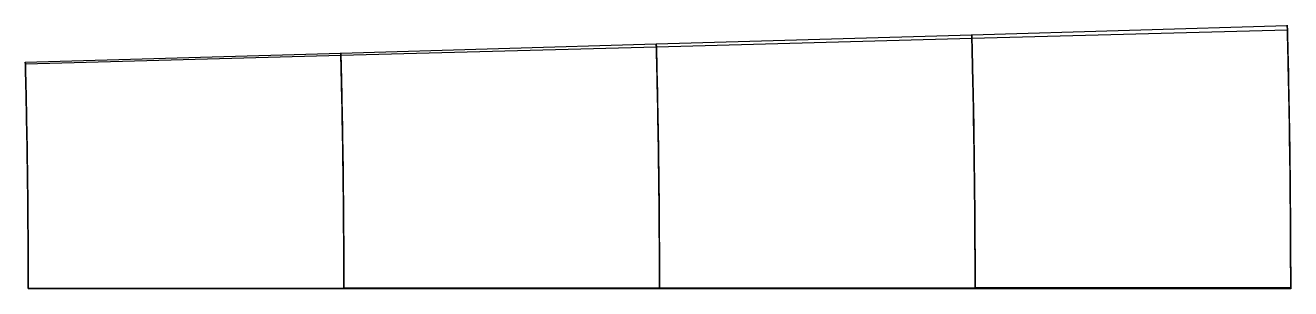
# Model space of a CAD drawing. Extents: x 327.9 to 375, y 0 to 9.8.
import ezdxf

# ---------------------------------------------------------------- set-up
doc = ezdxf.new("R2010")
doc.units = 0

msp = doc.modelspace()

# ---------------------------------------------------------------- linework, layer by layer
at = {"layer": '1', "color": 7}
for points in [[(327.891991, 8.416794, 13.266105), (339.637121, 8.757206, 13.674227), (351.38222, 9.098637, 14.080946), (363.127289, 9.441108, 14.486269), (374.872326, 9.78465, 14.890183)], [(327.893494, 8.358037, 13.297121), (339.639163, 8.677636, 13.714719), (351.384871, 8.995689, 14.131651), (363.130618, 9.312177, 14.547933), (374.876406, 9.627065, 14.963578)], [(328, 0.017426, 1.928822), (339.749999, 0.023296, 1.449225), (351.499999, 0.029777, 0.969691), (363.249998, 0.036861, 0.490178), (374.999997, 0.044544, 0.010645)], [(328, 0.004177, 1.941824), (339.75, 0.004628, 1.466839), (351.5, 0.004735, 0.992502), (363.25, 0.004451, 0.518777), (375, 0.003734, 0.045635)], [(328, 0, -47), (328, 0, 0), (328, 0, 1.92432), (328, 0, 2.11408), (328, 0, 2.303839), (328, 0, 2.493599), (328, 0, 2.683359), (328, 0, 2.873118), (328, 0, 3.062878), (328, 0, 3.252638), (328, 0, 3.442397), (328, 0, 3.632157), (328, 0, 3.821917), (328, 0, 4.011676), (328, 0, 4.201436), (328, 0, 4.391196), (328, 0, 4.580955), (328, 0, 4.770715), (328, 0, 4.960475), (328, 0, 5.150234), (328, 0, 5.339994), (328, 0, 5.529754), (328, 0, 5.719513), (328, 0, 5.909273), (328, 0, 6.099033), (328, 0, 6.288792), (328, 0, 6.478552), (328, 0, 6.668312), (328, 0, 6.858071), (328, 0, 7.047831), (328, 0, 7.237591), (328, 0, 7.42735), (328, 0, 7.61711), (328, 0, 7.80687), (328, 0, 7.996629), (328, 0, 8.186389), (328, 0, 8.376149), (328, 0, 8.565908), (328, 0, 8.755668), (328, 0, 8.945428), (328, 0, 9.135187), (328, 0, 9.324947), (328, 0, 9.514707), (328, 0, 9.704466), (328, 0, 9.894226), (328, 0, 10.083986), (328, 0, 10.273745), (328, 0, 10.463505), (328, 0, 10.653265), (328, 0, 10.843024), (328, 0, 11.032784), (328, 0, 11.222544), (328, 0, 11.412303), (328, 0, 11.602063), (328, 0, 11.791823), (328, 0, 11.981582), (328, 0, 12.171342), (328, 0, 12.361102), (328, 0, 12.550861), (328, 0, 12.740621), (328, 0, 12.930381), (328, 0, 13.12014), (328, 0, 13.3099), (328, 0, 15), (328, 0, 62)], [(375, 0, -47), (375, 0, 0), (375, 0, 0.25), (375, 0, 0.5), (375, 0, 0.75), (375, 0, 1), (375, 0, 1.25), (375, 0, 1.5), (375, 0, 1.75), (375, 0, 2), (375, 0, 2.25), (375, 0, 2.5), (375, 0, 2.75), (375, 0, 3), (375, 0, 3.25), (375, 0, 3.5), (375, 0, 3.75), (375, 0, 4), (375, 0, 4.25), (375, 0, 4.5), (375, 0, 4.75), (375, 0, 5), (375, 0, 5.25), (375, 0, 5.5), (375, 0, 5.75), (375, 0, 6), (375, 0, 6.25), (375, 0, 6.5), (375, 0, 6.75), (375, 0, 7), (375, 0, 7.25), (375, 0, 7.5), (375, 0, 7.75), (375, 0, 8), (375, 0, 8.25), (375, 0, 8.5), (375, 0, 8.75), (375, 0, 9), (375, 0, 9.25), (375, 0, 9.5), (375, 0, 9.75), (375, 0, 10), (375, 0, 10.25), (375, 0, 10.5), (375, 0, 10.75), (375, 0, 11), (375, 0, 11.25), (375, 0, 11.5), (375, 0, 11.75), (375, 0, 12), (375, 0, 12.25), (375, 0, 12.5), (375, 0, 12.75), (375, 0, 13), (375, 0, 13.25), (375, 0, 13.5), (375, 0, 13.75), (375, 0, 14), (375, 0, 14.25), (375, 0, 14.5), (375, 0, 14.75), (375, 0, 15), (375, 0, 62)]]:
    msp.add_polyline3d(points, dxfattribs=at)
at = {"layer": '1', "color": 2}
for points in [[(363.127289, 9.441108, 14.486269), (363.127198, 9.444608, 14.497725), (363.127158, 9.446151, 14.509601), (363.12717, 9.445696, 14.521565), (363.127233, 9.443254, 14.533283), (363.127346, 9.438895, 14.544427), (363.127506, 9.432741, 14.554687), (363.127708, 9.424964, 14.563777), (363.127947, 9.415783, 14.571444), (363.128214, 9.405454, 14.577475), (363.128504, 9.394265, 14.581704), (363.128807, 9.382531, 14.584012), (363.129116, 9.370577, 14.584338), (363.129421, 9.358737, 14.582673), (363.129715, 9.347342, 14.579063), (363.129988, 9.336708, 14.573609), (363.130234, 9.327131, 14.566464), (363.130446, 9.318877, 14.557825), (363.130618, 9.312177, 14.547933)], [(374.872326, 9.78465, 14.890183), (374.872222, 9.788623, 14.904121), (374.87218, 9.790234, 14.918521), (374.872201, 9.789439, 14.932985), (374.872284, 9.786261, 14.947113), (374.872427, 9.780788, 14.960515), (374.872625, 9.773171, 14.972823), (374.872874, 9.763622, 14.983697), (374.873166, 9.752405, 14.99284), (374.873493, 9.73983, 15), (374.873846, 9.726245, 15.004982), (374.874214, 9.712024, 15.007649), (374.874589, 9.697561, 15.007931), (374.874959, 9.683252, 15.005819), (374.875314, 9.669492, 15.001373), (374.875645, 9.65666, 14.994716), (374.875942, 9.645107, 14.986031), (374.876198, 9.635151, 14.975555), (374.876406, 9.627065, 14.963578)], [(351.38222, 9.098637, 14.080946), (351.382142, 9.101648, 14.090135), (351.382105, 9.103077, 14.099697), (351.38211, 9.102885, 14.10936), (351.382157, 9.101077, 14.118853), (351.382245, 9.097703, 14.127906), (351.38237, 9.092861, 14.136264), (351.38253, 9.086687, 14.143691), (351.382719, 9.079357, 14.149979), (351.382933, 9.071077, 14.15495), (351.383165, 9.062083, 14.158465), (351.383409, 9.052627, 14.160425), (351.383657, 9.042979, 14.160776), (351.383903, 9.033409, 14.159508), (351.38414, 9.024188, 14.156657), (351.384361, 9.015575, 14.152305), (351.38456, 9.007814, 14.146573), (351.384732, 9.001122, 14.139623), (351.384871, 8.995689, 14.131651)], [(339.637121, 8.757206, 13.674227), (339.637056, 8.759717, 13.681361), (339.637023, 8.760991, 13.688816), (339.637023, 8.76099, 13.696377), (339.637056, 8.759714, 13.703828), (339.637121, 8.757202, 13.710956), (339.637216, 8.753524, 13.717558), (339.637338, 8.748786, 13.723444), (339.637484, 8.743124, 13.728447), (339.637649, 8.736701, 13.732425), (339.637829, 8.729699, 13.735264), (339.638019, 8.72232, 13.736884), (339.638212, 8.714775, 13.737238), (339.638404, 8.707279, 13.736318), (339.63859, 8.700045, 13.734149), (339.638763, 8.693282, 13.730794), (339.638919, 8.68718, 13.726348), (339.639054, 8.681915, 13.720939), (339.639163, 8.677636, 13.714719)], [(327.891991, 8.416794, 13.266105), (327.891939, 8.418799, 13.271398), (327.891912, 8.419878, 13.276953), (327.891908, 8.42, 13.28261), (327.89193, 8.419161, 13.288205), (327.891976, 8.417386, 13.293575), (327.892044, 8.414726, 13.298566), (327.892133, 8.411258, 13.303034), (327.89224, 8.407084, 13.306848), (327.892362, 8.402324, 13.3099), (327.892495, 8.397116, 13.312101), (327.892636, 8.39161, 13.313388), (327.892781, 8.385967, 13.313724), (327.892924, 8.380349, 13.313099), (327.893063, 8.374919, 13.311532), (327.893193, 8.369833, 13.309068), (327.89331, 8.365238, 13.305778), (327.893411, 8.361268, 13.301757), (327.893494, 8.358037, 13.297121)]]:
    msp.add_polyline3d(points, dxfattribs=at)
at = {"layer": '1', "color": 3}
for points in [[(363.249998, 0.036861, 0.490178), (363.24999, 0.08502, 0.529466), (363.249962, 0.166859, 0.596596), (363.249891, 0.281682, 0.69156), (363.249747, 0.428348, 0.814468), (363.249497, 0.604727, 0.966018), (363.249102, 0.807687, 1.147476), (363.248525, 1.035244, 1.358812), (363.247722, 1.286446, 1.598846), (363.246658, 1.558141, 1.867989), (363.245302, 1.847422, 2.166139), (363.243619, 2.153033, 2.491568), (363.241594, 2.471177, 2.844374), (363.239216, 2.798957, 3.223642), (363.23646, 3.136354, 3.625999), (363.233351, 3.477768, 4.052216), (363.229868, 3.824298, 4.497747), (363.226045, 4.171659, 4.962003), (363.221887, 4.519236, 5.441538), (363.21741, 4.865735, 5.933373), (363.212667, 5.207764, 6.43594), (363.207668, 5.545458, 6.945182), (363.202497, 5.874408, 7.46012), (363.197158, 6.19573, 7.976077), (363.191754, 6.504768, 8.492189), (363.186281, 6.803534, 9.003369), (363.180858, 7.087117, 9.50895), (363.175468, 7.358121, 10.003745), (363.170222, 7.612665, 10.486603), (363.165114, 7.852531, 10.95317), (363.160224, 8.075525, 11.401557), (363.155579, 8.281782, 11.828711), (363.151191, 8.472011, 12.231477), (363.147136, 8.644097, 12.608414), (363.143404, 8.799478, 12.956383), (363.140008, 8.938514, 13.273057), (363.136999, 9.059936, 13.55715), (363.134381, 9.164275, 13.806674), (363.13215, 9.252236, 14.019795), (363.130318, 9.323865, 14.195241), (363.128893, 9.379192, 14.331974), (363.127882, 9.418262, 14.429178), (363.127289, 9.441108, 14.486269)], [(374.999997, 0.044544, 0.010645), (374.999988, 0.095905, 0.051756), (374.999955, 0.183207, 0.122048), (374.999875, 0.305662, 0.221525), (374.999715, 0.461982, 0.350373), (374.999437, 0.649698, 0.509494), (374.999002, 0.865165, 0.700463), (374.998368, 1.106284, 0.923239), (374.99749, 1.372043, 1.176599), (374.996331, 1.658923, 1.461093), (374.994859, 1.963687, 1.776716), (374.993038, 2.284977, 2.121675), (374.990855, 2.618851, 2.495963), (374.988304, 2.961783, 2.898939), (374.985353, 3.314339, 3.326618), (374.98204, 3.670084, 3.780114), (374.978339, 4.030576, 4.254374), (374.974288, 4.391294, 4.748712), (374.969896, 4.751503, 5.259559), (374.965178, 5.110346, 5.783416), (374.960193, 5.46382, 6.318876), (374.954949, 5.812593, 6.861331), (374.949541, 6.151559, 7.409984), (374.943966, 6.482441, 7.959594), (374.938344, 6.799872, 8.509471), (374.932656, 7.106568, 9.053941), (374.927042, 7.396858, 9.592531), (374.921469, 7.674106, 10.11947), (374.916064, 7.933805, 10.633741), (374.910809, 8.178339, 11.130515), (374.905793, 8.405131, 11.607935), (374.901039, 8.614562, 12.062673), (374.896555, 8.807559, 12.491344), (374.892424, 8.981663, 12.892535), (374.888629, 9.138685, 13.262828), (374.88518, 9.27912, 13.599737), (374.88213, 9.401505, 13.90197), (374.879483, 9.506468, 14.167424), (374.87723, 9.594904, 14.394118), (374.875381, 9.666889, 14.580712), (374.873944, 9.72247, 14.726117), (374.872924, 9.761709, 14.829478), (374.872326, 9.78465, 14.890183)], [(351.499999, 0.029777, 0.969691), (351.499992, 0.074868, 1.007069), (351.499967, 0.15149, 1.070906), (351.499905, 0.259021, 1.161179), (351.499776, 0.39645, 1.277932), (351.499551, 0.561959, 1.421673), (351.499194, 0.752889, 1.593379), (351.498669, 0.967382, 1.793021), (351.497936, 1.204529, 2.019479), (351.496961, 1.461536, 2.273019), (351.495714, 1.735766, 2.553489), (351.494161, 2.026086, 2.859207), (351.492285, 2.32888, 3.190344), (351.490072, 2.641769, 3.545783), (351.487501, 2.964233, 3.922713), (351.484589, 3.291473, 4.321576), (351.481317, 3.624093, 4.738364), (351.477713, 3.958181, 5.172485), (351.473782, 4.293091, 5.62072), (351.469542, 4.627196, 6.080554), (351.465036, 4.957692, 6.550255), (351.460278, 5.284223, 7.026307), (351.455341, 5.602998, 7.507582), (351.450235, 5.914582, 7.989949), (351.445051, 6.215009, 8.472365), (351.439791, 6.505618, 8.950328), (351.434562, 6.782221, 9.422985), (351.429359, 7.046691, 9.88573), (351.424276, 7.295791, 10.337256), (351.41932, 7.530691, 10.7737), (351.414562, 7.749569, 11.193143), (351.410032, 7.952336, 11.592797), (351.405747, 8.139488, 11.969744), (351.401774, 8.309244, 12.322508), (351.398111, 8.4627, 12.648223), (351.394776, 8.600081, 12.944723), (351.391813, 8.720289, 13.210737), (351.38923, 8.823774, 13.444385), (351.387027, 8.911071, 13.643976), (351.385217, 8.982184, 13.808311), (351.383808, 9.03713, 13.936399), (351.382807, 9.075942, 14.027466), (351.38222, 9.098637, 14.080946)], [(339.749999, 0.023296, 1.449225), (339.749994, 0.065439, 1.484599), (339.749972, 0.137087, 1.545015), (339.749917, 0.237664, 1.630415), (339.749803, 0.366281, 1.740787), (339.7496, 0.521393, 1.876474), (339.749277, 0.700766, 2.038187), (339.748801, 0.902693, 2.225877), (339.748133, 1.126272, 2.438517), (339.747242, 1.369044, 2.67624), (339.746096, 1.628708, 2.938775), (339.744664, 1.904091, 3.224625), (339.74293, 2.191883, 3.533929), (339.740874, 2.490133, 3.865421), (339.738479, 2.797887, 4.216826), (339.735756, 3.111092, 4.588264), (339.732686, 3.429927, 4.976239), (339.729296, 3.75075, 5.380223), (339.725586, 4.07296, 5.797168), (339.721576, 4.394685, 6.224972), (339.717302, 4.713533, 6.661852), (339.712782, 5.028765, 7.104768), (339.708076, 5.337196, 7.552436), (339.703202, 5.638889, 8.001256), (339.698237, 5.93047, 8.450052), (339.693192, 6.212698, 8.894869), (339.688159, 6.482047, 9.334681), (339.683144, 6.739758, 9.765429), (339.678229, 6.983072, 10.18573), (339.67343, 7.212714, 10.592132), (339.668809, 7.427161, 10.982715), (339.6644, 7.626123, 11.354953), (339.660224, 7.809926, 11.706142), (339.65634, 7.977059, 12.034802), (339.652754, 8.128291, 12.33834), (339.649485, 8.263746, 12.614734), (339.646575, 8.382522, 12.86271), (339.644032, 8.48493, 13.080534), (339.641862, 8.571356, 13.266645), (339.640077, 8.641792, 13.419905), (339.638687, 8.696236, 13.539375), (339.6377, 8.734703, 13.624323), (339.637121, 8.757206, 13.674227)], [(328, 0.017426, 1.928822), (327.999995, 0.056774, 1.96212), (327.999977, 0.123689, 2.018983), (327.999928, 0.217646, 2.099331), (327.999826, 0.337862, 2.203104), (327.999644, 0.483037, 2.330497), (327.999353, 0.651324, 2.481976), (327.998921, 0.841171, 2.657465), (327.998314, 1.051674, 2.856036), (327.9975, 1.280697, 3.077694), (327.996449, 1.526211, 3.322094), (327.995132, 1.787036, 3.587899), (327.99353, 2.060196, 3.875185), (327.991624, 2.344049, 4.182619), (327.989397, 2.637313, 4.508398), (327.986854, 2.936624, 4.852342), (327.98398, 3.241715, 5.211497), (327.980795, 3.549345, 5.585292), (327.9773, 3.858808, 5.970966), (327.973516, 4.1681, 6.366756), (327.969469, 4.475202, 6.770843), (327.965182, 4.779048, 7.180642), (327.960706, 5.076971, 7.594753), (327.956061, 5.368595, 8.010084), (327.951315, 5.651111, 8.425324), (327.946486, 5.924731, 8.837062), (327.941651, 6.186556, 9.244107), (327.936826, 6.437223, 9.642943), (327.932084, 6.674466, 10.032092), (327.927446, 6.898563, 10.408525), (327.922967, 7.108263, 10.770331), (327.918686, 7.303115, 11.115227), (327.914624, 7.483267, 11.440734), (327.910836, 7.647475, 11.745364), (327.907333, 7.796209, 12.026786), (327.904137, 7.929493, 12.283126), (327.901284, 8.046591, 12.513122), (327.898788, 8.1477, 12.715169), (327.896655, 8.233074, 12.887838), (327.8949, 8.30268, 13.030054), (327.893533, 8.356501, 13.140932), (327.892561, 8.394537, 13.219778), (327.891991, 8.416794, 13.266105)]]:
    msp.add_polyline3d(points, dxfattribs=at)
at = {"layer": '1', "color": 1}
for points in [[(374.876406, 9.627065, 14.963578), (374.877217, 9.595411, 14.907149), (374.878597, 9.541358, 14.811112), (374.880533, 9.464987, 14.676098), (374.883009, 9.366417, 14.502985), (374.886003, 9.245804, 14.292903), (374.889488, 9.103384, 14.047203), (374.893413, 8.940295, 13.767041), (374.897727, 8.757511, 13.453874), (374.902425, 8.554048, 13.110367), (374.907447, 8.331031, 12.738359), (374.912702, 8.091079, 12.339083), (374.918189, 7.832743, 11.916076), (374.923824, 7.558187, 11.471157), (374.929537, 7.269272, 11.006415), (374.93531, 6.965156, 10.525589), (374.941028, 6.650237, 10.02957), (374.946701, 6.322295, 9.523153), (374.9522, 5.987265, 9.006421), (374.95755, 5.642328, 8.484761), (374.962639, 5.293318, 7.958319), (374.967484, 4.938247, 7.432151), (374.972, 4.582458, 6.906649), (374.976202, 4.224677, 6.386512), (374.980034, 3.869598, 5.872443), (374.983504, 3.517396, 5.368158), (374.986588, 3.171517, 4.87505), (374.989279, 2.835614, 4.394205), (374.991602, 2.509595, 3.929334), (374.99355, 2.199453, 3.479511), (374.995171, 1.903146, 3.049703), (374.996477, 1.625551, 2.63949), (374.997507, 1.367326, 2.251516), (374.998302, 1.12855, 1.888768), (374.998892, 0.911678, 1.552165), (374.999314, 0.717044, 1.244129), (374.999605, 0.544417, 0.967363), (374.999791, 0.395763, 0.722521), (374.999902, 0.271619, 0.511176), (374.999961, 0.17061, 0.336251), (374.999989, 0.092154, 0.199735), (374.999998, 0.036434, 0.102654), (375, 0.003734, 0.045635)], [(351.384871, 8.995689, 14.131651), (351.3856, 8.967155, 14.081197), (351.386841, 8.918418, 13.995314), (351.388582, 8.849544, 13.874578), (351.39081, 8.760635, 13.719778), (351.393506, 8.651821, 13.531924), (351.396647, 8.523277, 13.312238), (351.400194, 8.375784, 13.061856), (351.404103, 8.210141, 12.782103), (351.408363, 8.025723, 12.475268), (351.412926, 7.823371, 12.143069), (351.417721, 7.604967, 11.786818), (351.422733, 7.369705, 11.409477), (351.427896, 7.119267, 11.012792), (351.433151, 6.854978, 10.598822), (351.438469, 6.576671, 10.170646), (351.443763, 6.287423, 9.729506), (351.449023, 5.986162, 9.279271), (351.45415, 5.677188, 8.820541), (351.459146, 5.358994, 8.357661), (351.463924, 5.035852, 7.891286), (351.468483, 4.706962, 7.425448), (351.472756, 4.376276, 6.960987), (351.476741, 4.043582, 6.501606), (351.480396, 3.712277, 6.048452), (351.483716, 3.38345, 5.604273), (351.486685, 3.059473, 5.170825), (351.489291, 2.743774, 4.748941), (351.491555, 2.436547, 4.341845), (351.49347, 2.142505, 3.949102), (351.495074, 1.86091, 3.574474), (351.49638, 1.595226, 3.218222), (351.497419, 1.346938, 2.882042), (351.498228, 1.116136, 2.568667), (351.498834, 0.9052, 2.27873), (351.499273, 0.714781, 2.014139), (351.499577, 0.54511, 1.776987), (351.499775, 0.398016, 1.567744), (351.499893, 0.274062, 1.387744), (351.499958, 0.172676, 1.239096), (351.499987, 0.093771, 1.123223), (351.499998, 0.037686, 1.040876), (351.5, 0.004735, 0.992502)], [(363.130618, 9.312177, 14.547933), (363.131388, 9.282112, 14.494478), (363.132697, 9.230771, 14.4035), (363.134534, 9.158225, 14.275601), (363.136883, 9.064582, 14.111612), (363.139726, 8.949982, 13.912607), (363.143036, 8.814637, 13.679867), (363.146769, 8.659496, 13.414541), (363.150878, 8.485437, 13.118025), (363.155353, 8.291667, 12.792789), (363.160143, 8.079167, 12.440611), (363.165165, 7.850173, 12.062769), (363.170412, 7.603561, 11.662512), (363.175809, 7.341251, 11.241622), (363.181292, 7.064823, 10.802179), (363.186837, 6.773781, 10.347588), (363.192342, 6.471862, 9.878911), (363.197809, 6.157413, 9.400491), (363.203124, 5.835538, 8.912669), (363.208298, 5.504088, 8.42031), (363.213234, 5.168104, 7.923814), (363.217938, 4.826199, 7.42773), (363.222336, 4.482994, 6.932683), (363.226432, 4.137786, 6.442857), (363.23018, 3.794597, 5.959184), (363.233578, 3.454074, 5.484896), (363.236609, 3.119072, 5.021599), (363.239261, 2.793208, 4.570198), (363.241558, 2.476467, 4.134213), (363.243493, 2.174216, 3.712945), (363.245109, 1.885088, 3.310755), (363.246418, 1.613209, 2.927587), (363.247455, 1.359709, 2.565575), (363.248259, 1.124653, 2.227596), (363.248859, 0.910453, 1.914431), (363.249291, 0.717627, 1.628229), (363.249589, 0.546186, 1.371383), (363.249782, 0.398034, 1.144451), (363.249897, 0.273716, 0.94889), (363.249959, 0.17228, 0.787205), (363.249988, 0.093406, 0.661095), (363.249998, 0.037363, 0.571443), (363.25, 0.004451, 0.518777)], [(339.639163, 8.677636, 13.714719), (339.639854, 8.650557, 13.667265), (339.641029, 8.604314, 13.58651), (339.642678, 8.538962, 13.472987), (339.644789, 8.454586, 13.32744), (339.647344, 8.351305, 13.150823), (339.650322, 8.229284, 12.944287), (339.653688, 8.089161, 12.708942), (339.657404, 7.931599, 12.44608), (339.661456, 7.756167, 12.157788), (339.665798, 7.5636, 11.84571), (339.67037, 7.355444, 11.511193), (339.675153, 7.131148, 11.156939), (339.680085, 6.892201, 10.784636), (339.685114, 6.639696, 10.396322), (339.690209, 6.373727, 9.994773), (339.695291, 6.096874, 9.581335), (339.700344, 5.808487, 9.15948), (339.705282, 5.51216, 8.73003), (339.710097, 5.20697, 8.296825), (339.714714, 4.896512, 7.860732), (339.719122, 4.580474, 7.425316), (339.723264, 4.262191, 6.991612), (339.727131, 3.941932, 6.562833), (339.730687, 3.622573, 6.140276), (339.73392, 3.305471, 5.726317), (339.73682, 2.992601, 5.322814), (339.739372, 2.687275, 4.930466), (339.741595, 2.389799, 4.55227), (339.743483, 2.104289, 4.188023), (339.745068, 1.830589, 3.840904), (339.746365, 1.571562, 3.511459), (339.747401, 1.328954, 3.201002), (339.74821, 1.103005, 2.912017), (339.748819, 0.895899, 2.645122), (339.749261, 0.708479, 2.401929), (339.749569, 0.541178, 2.184234), (339.74977, 0.395707, 1.992455), (339.749891, 0.27267, 1.827781), (339.749957, 0.171827, 1.691953), (339.749987, 0.093283, 1.586141), (339.749998, 0.037437, 1.510973), (339.75, 0.004628, 1.466839)], [(327.893494, 8.358037, 13.297121), (327.894147, 8.332352, 13.252697), (327.895259, 8.288491, 13.177107), (327.89682, 8.2265, 13.070847), (327.898819, 8.146458, 12.934618), (327.901238, 8.04847, 12.769316), (327.90406, 7.932687, 12.576025), (327.907252, 7.799618, 12.355829), (327.910781, 7.649815, 12.109975), (327.91463, 7.483012, 11.840361), (327.918759, 7.299844, 11.548559), (327.923113, 7.10155, 11.235941), (327.927672, 6.887831, 10.904947), (327.932378, 6.65998, 10.557215), (327.937186, 6.418898, 10.194741), (327.942059, 6.164912, 9.82001), (327.94693, 5.900113, 9.43448), (327.951776, 5.624281, 9.041209), (327.956523, 5.340341, 8.641234), (327.961154, 5.047912, 8.237897), (327.965605, 4.749952, 7.832273), (327.969858, 4.446613, 7.427456), (327.973863, 4.14067, 7.024651), (327.977606, 3.832789, 6.62662), (327.981054, 3.52538, 6.234791), (327.984194, 3.220028, 5.851176), (327.987016, 2.918423, 5.477662), (327.989507, 2.623613, 5.11493), (327.99168, 2.336138, 4.765643), (327.993534, 2.059499, 4.429861), (327.995093, 1.794063, 4.110199), (327.996374, 1.542193, 3.807424), (327.997401, 1.305779, 3.522553), (327.998205, 1.085231, 3.25779), (327.998813, 0.882572, 3.013715), (327.999256, 0.698768, 2.791687), (327.999565, 0.534438, 2.593209), (327.999767, 0.391165, 2.418661), (327.999889, 0.269599, 2.26908), (327.999956, 0.169787, 2.145855), (327.999987, 0.092, 2.049926), (327.999998, 0.036679, 1.981805), (328, 0.004177, 1.941824)]]:
    msp.add_polyline3d(points, dxfattribs=at)
at = {"layer": '1', "color": 4}
for points in [[(328, 0.004177, 1.941824), (328, 0.002479, 1.939558), (328, 0.001036, 1.93725), (328, -0.000118, 1.934955), (328, -0.000957, 1.932728), (328, -0.00146, 1.93062), (328, -0.001616, 1.928682), (328, -0.00142, 1.92696), (328, -0.000877, 1.925494), (328, 0, 1.92432), (328, 0.00119, 1.923465), (328, 0.002665, 1.922949), (328, 0.004391, 1.922784), (328, 0.006326, 1.922975), (328, 0.008424, 1.923518), (328, 0.010636, 1.924398), (328, 0.01291, 1.925595), (328, 0.015191, 1.927082), (328, 0.017426, 1.928822)], [(339.75, 0.004628, 1.466839), (339.75, 0.00249, 1.463714), (339.75, 0.000696, 1.460561), (339.75, -0.000713, 1.457448), (339.75, -0.001705, 1.454445), (339.75, -0.00226, 1.451619), (339.75, -0.002364, 1.449031), (339.75, -0.002015, 1.44674), (339.75, -0.001222, 1.444795), (339.75, 0, 1.44324), (339.75, 0.001622, 1.44211), (339.75, 0.003609, 1.441429), (339.75, 0.005917, 1.441212), (339.75, 0.008495, 1.441465), (339.75, 0.011286, 1.442182), (339.75, 0.014227, 1.443347), (339.75, 0.017254, 1.444934), (339.749999, 0.020299, 1.446908), (339.749999, 0.023296, 1.449225)], [(351.5, 0.004735, 0.992502), (351.5, 0.002169, 0.988405), (351.5, 0.000048, 0.984303), (351.5, -0.001584, 0.980281), (351.5, -0.002694, 0.976422), (351.5, -0.003259, 0.972806), (351.5, -0.003266, 0.969508), (351.5, -0.002716, 0.966596), (351.5, -0.00162, 0.964129), (351.5, 0, 0.96216), (351.5, 0.00211, 0.960729), (351.5, 0.004667, 0.959865), (351.5, 0.007618, 0.959586), (351.5, 0.010902, 0.959899), (351.5, 0.014451, 0.960796), (351.5, 0.018191, 0.96226), (351.499999, 0.022046, 0.96426), (351.499999, 0.025935, 0.966754), (351.499999, 0.029777, 0.969691)], [(363.25, 0.004451, 0.518777), (363.25, 0.001483, 0.513598), (363.25, -0.000934, 0.508451), (363.25, -0.002752, 0.503433), (363.25, -0.003937, 0.498643), (363.25, -0.004466, 0.494172), (363.25, -0.004328, 0.490107), (363.25, -0.003525, 0.486525), (363.25, -0.002073, 0.483497), (363.25, 0, 0.48108), (363.25, 0.002654, 0.479321), (363.25, 0.005839, 0.478255), (363.25, 0.009493, 0.477902), (363.25, 0.013545, 0.478268), (363.25, 0.017917, 0.479347), (363.249999, 0.022525, 0.481118), (363.249999, 0.027279, 0.483546), (363.249999, 0.032089, 0.486586), (363.249998, 0.036861, 0.490178)], [(375, 0.003734, 0.045635), (375, 0.000396, 0.039271), (375, -0.002277, 0.032985), (375, -0.004237, 0.026891), (375, -0.005449, 0.021098), (375, -0.00589, 0.01571), (375, -0.005554, 0.010823), (375, -0.004444, 0.006527), (375, -0.002582, 0.002897), (375, 0, 0), (375, 0.003255, -0.002113), (375, 0.007125, -0.003403), (375, 0.011541, -0.003847), (375, 0.016423, -0.003436), (374.999999, 0.021683, -0.00218), (374.999999, 0.027226, -0.000099), (374.999999, 0.032953, 0.002769), (374.999998, 0.03876, 0.006372), (374.999997, 0.044544, 0.010645)]]:
    msp.add_polyline3d(points, dxfattribs=at)

doc.saveas('drawing.dxf')
